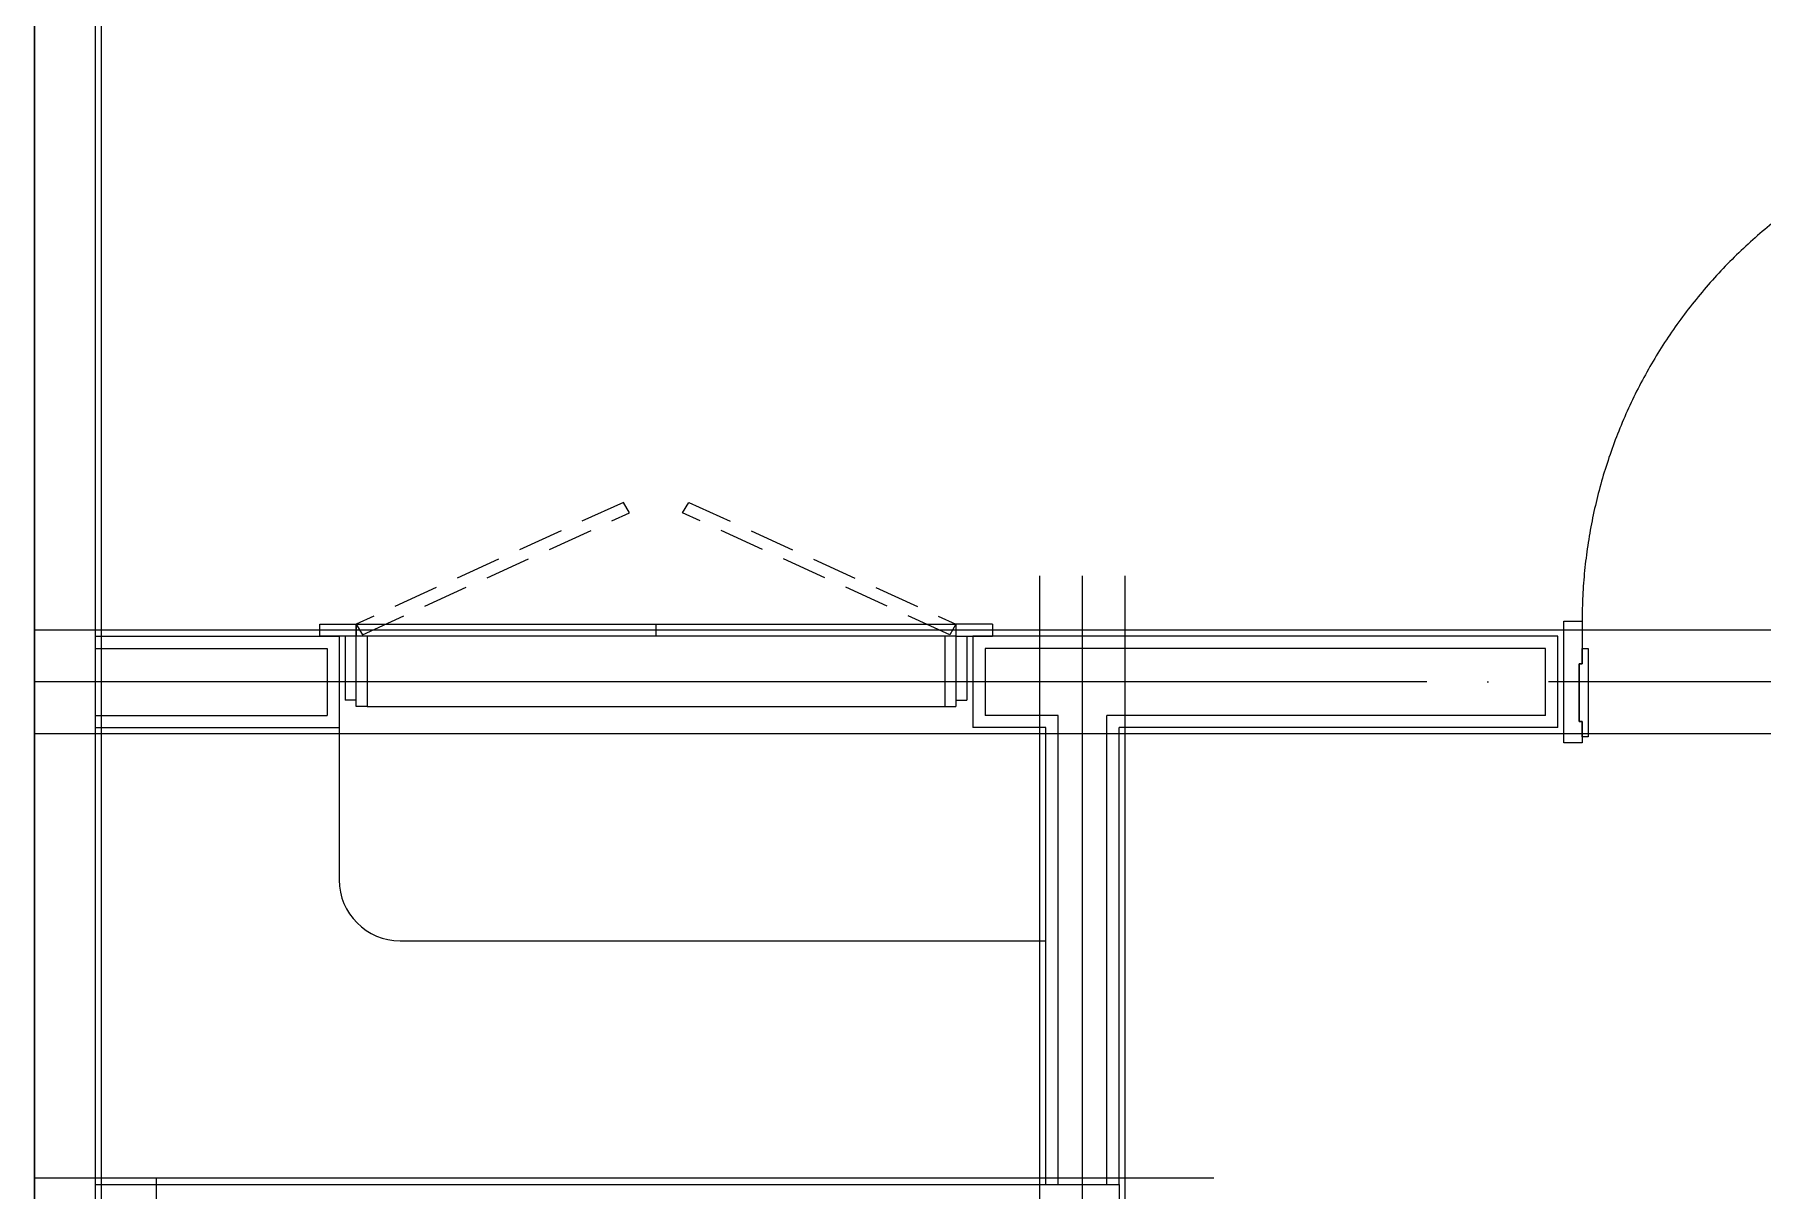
# Model space of a CAD drawing. Header units: millimetres. Extents: x 840000 to 1054178, y 0 to 59400.
# Drawn here: x 888452 to 891288, y 44201 to 46099 of the extents above; entities that cross this region are included whole.
import ezdxf
from ezdxf.xclip import XClip

# ---------------------------------------------------------------- set-up
doc = ezdxf.new("R2010")
doc.units = ezdxf.units.MM
doc.header["$LTSCALE"] = 100
doc.header["$XCLIPFRAME"] = 0
for name, pattern in [('X - 단위세대 확장형$0$CEN', [62, 60, -1, 0, -1]), ('X - 단위세대 확장형$0$X-55$0$( Hidden )', [0.375, 0.25, -0.125]), ('X - 단위세대 확장형$0$X-55$0$CENTER', [50.8, 31.75, -6.35, 6.35, -6.35]), ('X - 평면도$0$CEN', [62, 60, -1, 0, -1])]:
    doc.linetypes.add(name, pattern=pattern)
for name, color, linetype in [('SYM', 7, 'Continuous'), ('X - 단위세대 확장형$0$A-CEN', 1, 'X - 단위세대 확장형$0$CEN'), ('X - 단위세대 확장형$0$A-FIN', 8, 'Continuous'), ('X - 단위세대 확장형$0$AA-WAXM-CONC', 2, 'Continuous'), ('X - 단위세대 확장형$0$AA-WAXM-DRYW', 7, 'Continuous'), ('X - 단위세대 확장형$0$AA-XXXX-CNTL', 1, 'X - 단위세대 확장형$0$CEN'), ('X - 단위세대 확장형$0$X-55$0$02_F-KIT', 6, 'Continuous'), ('X - 단위세대 확장형$0$X-55$0$AA-XXXX-FUR', 8, 'Continuous'), ('X - 평면도$0$AA-XXXX-CNTL', 1, 'X - 평면도$0$CEN')]:
    doc.layers.add(name, color=color, linetype=linetype)
doc.layers.add('X - 단위세대 확장형$0$A-door', color=4, linetype='Continuous', lineweight=25)
doc.layers.add('X - 단위세대 확장형$0$A-MC', color=171, linetype='Continuous', plot=False)

# ---------------------------------------------------------------- blocks, each defined once
blk = doc.blocks.new('X - 단위세대 확장형$0$X-55$0$638386742643', base_point=(4884442.7, -1807360.7))
at = {"layer": 'X - 단위세대 확장형$0$A-door'}
for points in [[(4884264.8, -1806959.9), (4884264.8, -1806989.9), (4884334.8, -1806989.9), (4884334.8, -1806984.9), (4884429.8, -1806984.9), (4884429.8, -1806989.9), (4884464.8, -1806989.9), (4884464.8, -1806959.9)], [(4884264.8, -1807029.9), (4884264.8, -1806989.9), (4883424.8, -1806989.9), (4883424.8, -1807029.9)], [(4884334.8, -1806984.9), (4884334.8, -1806989.9), (4884309.8, -1806989.9), (4884309.8, -1806999.9), (4884454.8, -1806999.9), (4884454.8, -1806989.9), (4884429.8, -1806989.9), (4884429.8, -1806984.9)], [(4884334.8, -1807834.9), (4884334.8, -1807829.9), (4884309.8, -1807829.9), (4884309.8, -1807819.9), (4884454.8, -1807819.9), (4884454.8, -1807829.9), (4884429.8, -1807829.9), (4884429.8, -1807834.9)], [(4884264.8, -1807859.9), (4884264.8, -1807829.9), (4884334.8, -1807829.9), (4884334.8, -1807834.9), (4884429.8, -1807834.9), (4884429.8, -1807829.9), (4884464.8, -1807829.9), (4884464.8, -1807859.9)]]:
    blk.add_lwpolyline(points, close=True, dxfattribs=at)
at = {"layer": 'X - 단위세대 확장형$0$A-door', "color": 1, "linetype": 'X - 단위세대 확장형$0$X-55$0$CENTER', "ltscale": 5}
blk.add_arc((4884264.8, -1806989.9), 840, 180, 270, dxfattribs=at)
blk = doc.blocks.new('X - 단위세대 확장형$0$X-55$0$A$Cf4477e91')
at = {"layer": 'X - 단위세대 확장형$0$X-55$0$AA-XXXX-FUR', "ltscale": 20}
for p, q in [((42, 220), (42, 325)), ((60, 325), (42, 325)), ((60, 220), (60, 335)), ((78, 335), (60, 335)), ((78, 220), (78, 335)), ((1026, 220), (1026, 335)), ((1026, 335), (1044, 335)), ((1044, 335), (1044, 220)), ((1044, 325), (1062, 325)), ((1062, 220), (1062, 325)), ((60, 220), (0, 220)), ((0, 200), (0, 220)), ((0, 200), (0, 220)), ((0, 200), (60, 200)), ((60, 200), (60, 220)), ((60, 200), (60, 220)), ((60, 220), (1044, 220)), ((1044, 200), (60, 200)), ((552, 220), (552, 200)), ((1044, 200), (1044, 220)), ((1044, 220), (1104, 220)), ((1044, 220), (1044, 200)), ((1104, 200), (1044, 200)), ((1104, 220), (1104, 200))]:
    blk.add_line(p, q, dxfattribs=at)
at = {"layer": 'X - 단위세대 확장형$0$X-55$0$AA-XXXX-FUR', "color": 8, "ltscale": 20}
blk.add_line((1026, 335), (78, 335), dxfattribs=at)
at = {"layer": 'X - 단위세대 확장형$0$X-55$0$AA-XXXX-FUR', "color": 1, "linetype": 'X - 단위세대 확장형$0$X-55$0$( Hidden )', "ltscale": 3}
for points in [[(70, 217.3), (508.4, 17.3), (498.4, 0), (60, 200)], [(1034, 217.3), (595.6, 17.3), (605.6, 0), (1044, 200)]]:
    blk.add_lwpolyline(points, close=True, dxfattribs=at)
blk = doc.blocks.new('X - 단위세대 확장형$0$20220221_84')
at = {"layer": 'X - 단위세대 확장형$0$A-CEN'}
blk.add_line((-4700, 9465), (-3635.8, 9465), dxfattribs=at)
at = {"layer": 'X - 단위세대 확장형$0$A-FIN'}
for p, q in [((-4635, 11085), (-4635, 9405)), ((-4635, 9405), (-4745, 9405))]:
    blk.add_line(p, q, dxfattribs=at)
at = {"layer": 'X - 단위세대 확장형$0$A-MC'}
for p, q in [((-4625, 9249.4), (-4625, 11185)), ((-3895, 2282.5), (-3895, 11185)), ((-3725, 7555), (-3725, 11185)), ((-3725, -201.8), (-3725, 11185)), ((-4795, 11075), (217.5, 11075)), ((-8465.1, 10985), (-4625, 10985)), ((-4700, 9535), (-3635.8, 9535)), ((-4700, 9395), (-3635.8, 9395))]:
    blk.add_line(p, q, dxfattribs=at)
at = {"layer": 'X - 단위세대 확장형$0$AA-WAXM-CONC'}
blk.add_line((-8145, 11085), (-205, 11085), dxfattribs=at)
at = {"layer": 'X - 단위세대 확장형$0$AA-WAXM-DRYW'}
for p, q in [((-3885, 11085), (-3885, 10685)), ((-3865, 11085), (-3865, 10705)), ((-3755, 11085), (-3755, 10705)), ((-3735, 11085), (-3735, 10685)), ((-3755, 10705), (-3865, 10705)), ((-3735, 10685), (-3885, 10685)), ((-3885, 9525), (-3885, 9645)), ((-3735, 9645), (-3885, 9645)), ((-3735, 8685), (-3735, 9645)), ((-3865, 9505), (-3865, 9625)), ((-3755, 9625), (-3865, 9625)), ((-3755, 8705), (-3755, 9625)), ((-4635, 9525), (-4635, 9405)), ((-4635, 9525), (-3885, 9525)), ((-4635, 9505), (-3865, 9505)), ((-4635, 9425), (-3865, 9425)), ((-3865, 8705), (-3865, 9425)), ((-4635, 9405), (-3885, 9405)), ((-3885, 8685), (-3885, 9405)), ((-3885, 8685), (-3735, 8685)), ((-3865, 8705), (-3755, 8705))]:
    blk.add_line(p, q, dxfattribs=at)
at = {"layer": 'X - 단위세대 확장형$0$AA-XXXX-CNTL'}
for p, q in [((-8465.1, 11185), (217.5, 11185)), ((-3810, 2700), (-3810, 11185))]:
    blk.add_line(p, q, dxfattribs=at)
at = {"layer": 'X - 단위세대 확장형$0$X-55$0$02_F-KIT'}
for p, q in [((-3885, 10685), (-4135, 10685)), ((-4235, 10585), (-4235, 9525))]:
    blk.add_line(p, q, dxfattribs=at)
blk.add_arc((-4135, 10585), 100, 90, 180, dxfattribs=at)
at = {"rotation": 90}
blk.add_blockref('X - 단위세대 확장형$0$X-55$0$A$Cf4477e91', (-3515, 9613), dxfattribs=at)
at = {"layer": 'X - 단위세대 확장형$0$A-door', "rotation": 180}
blk.add_blockref('X - 단위세대 확장형$0$X-55$0$638386742643', (-3887.9, 8175.8), dxfattribs=at)
blk = doc.blocks.new('X - 단위세대 확장형$0$A$C11416124')
at = {"layer": 'X - 단위세대 확장형$0$AA-XXXX-CNTL'}
blk.add_line((3489.4, 988.9), (3489.4, 9671.3), dxfattribs=at)
blk = doc.blocks.new('X - 단위세대 확장형', base_point=(-475.4, -286.7))
at = {"rotation": 90}
blk.add_blockref('X - 단위세대 확장형$0$20220221_84', (78887, 64738.1), dxfattribs=at)
at = {"xscale": -1}
blk.add_blockref('X - 단위세대 확장형$0$A$C11416124', (71191.4, 55284.3), dxfattribs=at)
blk = doc.blocks.new('X - 평면도', base_point=(-475.4, -286.7))
at = {"layer": 'X - 평면도$0$AA-XXXX-CNTL'}
blk.add_line((1327702, 68689.6), (1327702, 56493.1), dxfattribs=at)

msp = doc.modelspace()

# ---------------------------------------------------------------- block references
ref = msp.add_blockref('X - 평면도', (-439725.3, -16179.1))
XClip(ref).set_block_clipping_path([(1279249.9173513227, 15892.4151621314), (1363249.9173513227, 75292.4151621313)])

# ---------------------------------------------------------------- next in the draw order: block references
at = {"layer": 'SYM'}
ref = msp.add_blockref('X - 단위세대 확장형', (820274.7, -16179.1), dxfattribs=at)
XClip(ref).set_block_clipping_path([(27286.2339647645, 22495.2025850526), (88213.6007378809, 68689.6277392105)])

doc.saveas('drawing.dxf')
